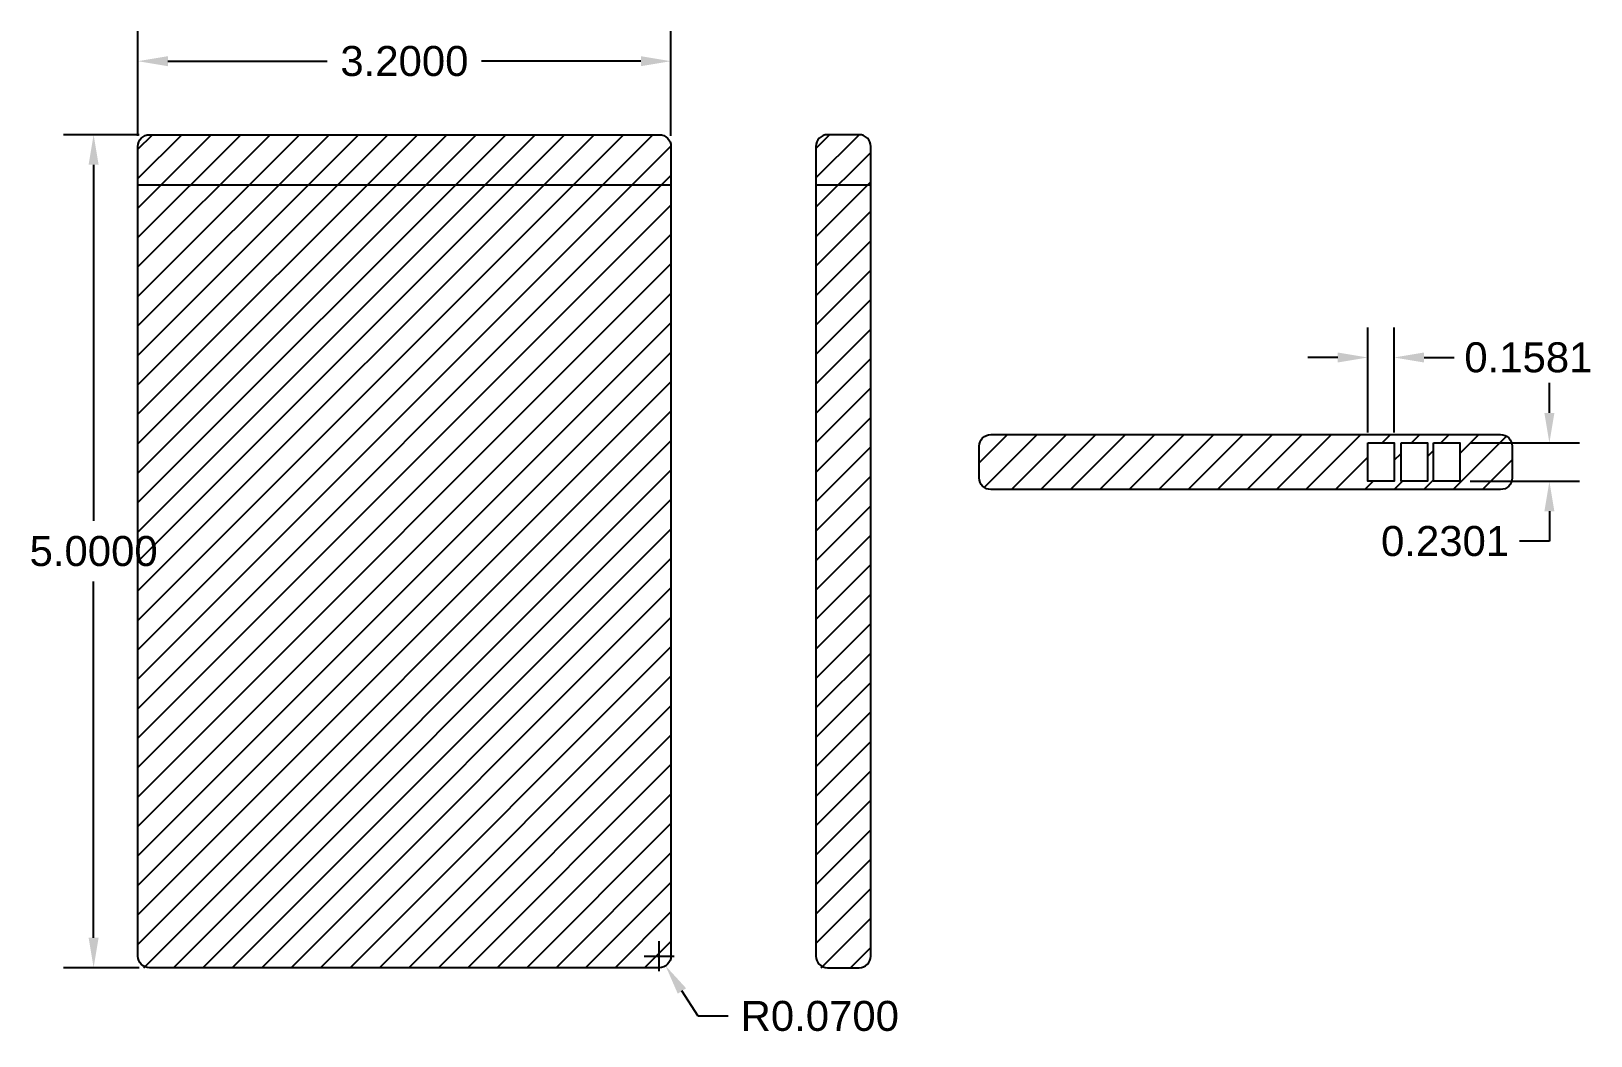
# Model space of a CAD drawing. Header units: centimetres. Extents: x 1.25 to 10.62, y 1.01 to 7.04.
import ezdxf

# ---------------------------------------------------------------- set-up
doc = ezdxf.new("R2010")
doc.units = ezdxf.units.CM
doc.header["$MEASUREMENT"] = 0
for name, color, linetype in [('conur_baterie', 253, 'Continuous'), ('dim', 80, 'Continuous'), ('hatch_down', 251, 'Continuous'), ('hatch_up', 134, 'Continuous'), ('pini', 52, 'Continuous')]:
    doc.layers.add(name, color=color, linetype=linetype)
doc.styles.get("Standard").update_dxf_attribs({"font": 'arial.ttf'})
doc.dimstyles.get("Standard").update_dxf_attribs({"dimtxt": 0.18, "dimasz": 0.18, "dimexe": 0.18, "dimexo": 0.0625, "dimgap": 0.09, "dimtad": 0, "dimtih": 1, "dimtoh": 1, "dimdec": 4, "dimzin": 0, "dimdsep": 46, "dimtxsty": 'Standard', "dimcen": 0.09, "dimadec": 0, "dimazin": 0, "dimtfac": 1, "dimtdec": 4, "dimtofl": 0, "dimtmove": 0, "dimatfit": 3, "dimfxl": 1, "dimtolj": 1, "dimtzin": 0, "dimarcsym": 0})

# ---------------------------------------------------------------- blocks, each defined once
blk = doc.blocks.new('*D1')
at = {"layer": 'Defpoints', "color": 0, "transparency": 16777216}
for p in [(5.094, 6.8571), (1.894, 6.3457), (5.094, 6.3457)]:
    blk.add_point(p, dxfattribs=at)
at = {"layer": 'dim', "color": 0, "lineweight": -2, "transparency": 16777216}
for p, q in [((1.894, 6.4082), (1.894, 7.0371)), ((5.094, 6.4082), (5.094, 7.0371)), ((2.074, 6.8571), (3.0307, 6.8571)), ((4.914, 6.8571), (3.9572, 6.8571))]:
    blk.add_line(p, q, dxfattribs=at)
at = {"layer": 'dim', "color": 0, "transparency": 16777216}
for points in [[(2.074, 6.8871), (2.074, 6.8271), (1.894, 6.8571)], [(4.914, 6.8871), (4.914, 6.8271), (5.094, 6.8571)]]:
    blk.add_solid(points, dxfattribs=at)
at = {"layer": 'dim', "color": 0, "transparency": 16777216, "insert": (3.494, 6.8571), "char_height": 0.18, "attachment_point": 5}
blk.add_mtext('\\A1;3.2000', dxfattribs=at)
blk = doc.blocks.new('*D2')
at = {"layer": 'Defpoints', "color": 0, "transparency": 16777216}
for p in [(1.964, 6.4157), (1.6281, 1.4157), (1.964, 1.4157)]:
    blk.add_point(p, dxfattribs=at)
at = {"layer": 'dim', "color": 0, "lineweight": -2, "transparency": 16777216}
for p, q in [((1.9015, 6.4157), (1.4481, 6.4157)), ((1.6281, 6.2357), (1.6281, 4.0976)), ((1.6281, 1.5957), (1.6281, 3.7338)), ((1.9015, 1.4157), (1.4481, 1.4157))]:
    blk.add_line(p, q, dxfattribs=at)
at = {"layer": 'dim', "color": 0, "transparency": 16777216}
for points in [[(1.5981, 6.2357), (1.6581, 6.2357), (1.6281, 6.4157)], [(1.5981, 1.5957), (1.6581, 1.5957), (1.6281, 1.4157)]]:
    blk.add_solid(points, dxfattribs=at)
at = {"layer": 'dim', "color": 0, "transparency": 16777216, "insert": (1.6281, 3.9157), "char_height": 0.18, "attachment_point": 5}
blk.add_mtext('\\A1;5.0000', dxfattribs=at)
blk = doc.blocks.new('*D3')
at = {"layer": 'Defpoints', "color": 0, "transparency": 16777216}
for p in [(5.024, 1.4857), (5.0621, 1.427)]:
    blk.add_point(p, dxfattribs=at)
at = {"layer": 'dim', "color": 0, "lineweight": -2, "transparency": 16777216}
for p, q in [((5.024, 1.3957), (5.024, 1.5757)), ((4.934, 1.4857), (5.114, 1.4857)), ((5.2583, 1.1252), (5.1602, 1.2761)), ((5.4383, 1.1252), (5.2583, 1.1252))]:
    blk.add_line(p, q, dxfattribs=at)
at = {"layer": 'dim', "color": 0, "transparency": 16777216}
blk.add_solid([(5.1854, 1.2924), (5.1351, 1.2597), (5.0621, 1.427)], dxfattribs=at)
at = {"layer": 'dim', "color": 0, "transparency": 16777216, "insert": (5.9878, 1.1252), "char_height": 0.18, "attachment_point": 5}
blk.add_mtext('\\A1;R0.0700', dxfattribs=at)
blk = doc.blocks.new('*D5')
at = {"layer": 'Defpoints', "color": 0, "transparency": 16777216}
for p in [(9.8296, 4.566), (9.8296, 4.3359), (10.3681, 4.3359)]:
    blk.add_point(p, dxfattribs=at)
at = {"layer": 'dim', "color": 0, "lineweight": -2, "transparency": 16777216}
for p, q in [((10.3681, 4.746), (10.3681, 4.926)), ((9.8921, 4.566), (10.5481, 4.566)), ((9.8921, 4.3359), (10.5481, 4.3359)), ((10.3681, 4.1559), (10.3681, 3.9759)), ((10.3681, 3.9759), (10.1881, 3.9759))]:
    blk.add_line(p, q, dxfattribs=at)
at = {"layer": 'dim', "color": 0, "transparency": 16777216}
for points in [[(10.3381, 4.746), (10.3981, 4.746), (10.3681, 4.566)], [(10.3381, 4.1559), (10.3981, 4.1559), (10.3681, 4.3359)]]:
    blk.add_solid(points, dxfattribs=at)
at = {"layer": 'dim', "color": 0, "transparency": 16777216, "insert": (9.7419, 3.9759), "char_height": 0.18, "attachment_point": 5}
blk.add_mtext('\\A1;0.2301', dxfattribs=at)
blk = doc.blocks.new('*D6')
at = {"layer": 'Defpoints', "color": 0, "transparency": 16777216}
for p in [(9.4357, 5.0785), (9.2776, 4.566), (9.4357, 4.566)]:
    blk.add_point(p, dxfattribs=at)
at = {"layer": 'dim', "color": 0, "lineweight": -2, "transparency": 16777216}
for p, q in [((9.2776, 4.6285), (9.2776, 5.2585)), ((9.4357, 4.6285), (9.4357, 5.2585)), ((9.0976, 5.0785), (8.9176, 5.0785)), ((9.6157, 5.0785), (9.7957, 5.0785))]:
    blk.add_line(p, q, dxfattribs=at)
at = {"layer": 'dim', "color": 0, "transparency": 16777216}
for points in [[(9.0976, 5.1085), (9.0976, 5.0485), (9.2776, 5.0785)], [(9.6157, 5.1085), (9.6157, 5.0485), (9.4357, 5.0785)]]:
    blk.add_solid(points, dxfattribs=at)
at = {"layer": 'dim', "color": 0, "transparency": 16777216, "insert": (10.242, 5.0785), "char_height": 0.18, "attachment_point": 5}
blk.add_mtext('\\A1;0.1581', dxfattribs=at)

msp = doc.modelspace()

# ---------------------------------------------------------------- hatches: boundary and pattern name
at = {"layer": 'hatch_down'}
h = msp.add_hatch(dxfattribs=at)
h.set_pattern_fill('ANSI31', color=256)
h.set_pattern_definition([(45, (-3.5598, -1.28632), (-0.0883883, 0.0883883), [])])
h.paths.add_polyline_path([(10.07486, 4.28586, 0.4142136), (10.14486, 4.35586), (10.14486, 4.54586, 0.4142136), (10.07486, 4.61586), (7.01486, 4.61586, 0.4142136), (6.94486, 4.54586), (6.94486, 4.35586, 0.4142136), (7.01486, 4.28586)])
h.paths.add_polyline_path([(9.27759, 4.56598), (9.4357, 4.56598), (9.4357, 4.33586), (9.27759, 4.33586)], flags=16)
h.paths.add_polyline_path([(9.47731, 4.56598), (9.63543, 4.56598), (9.63543, 4.33586), (9.47731, 4.33586)], flags=16)
h.paths.add_polyline_path([(9.67149, 4.56598), (9.82961, 4.56598), (9.82961, 4.33586), (9.67149, 4.33586)], flags=16)
at = {"layer": 'hatch_up'}
h = msp.add_hatch(dxfattribs=at)
h.set_pattern_fill('ANSI31', color=256)
h.set_pattern_definition([(45, (-12.7794, -9.75861), (-0.08838835, 0.08838835), [])])
h.paths.add_polyline_path([(5.09396, 6.11574), (1.89396, 6.11574), (1.89396, 1.4157), (5.09396, 1.4157)])
h.paths.add_polyline_path([(5.09396, 6.4157), (1.89396, 6.4157), (1.89396, 6.11574), (5.09396, 6.11574)])
h.paths.add_polyline_path([(6.2944, 6.11574), (5.9644, 6.11574), (5.9644, 1.4157), (6.2944, 1.4157)])
h.paths.add_polyline_path([(6.2944, 6.4157), (5.9644, 6.4157), (5.9644, 6.11574), (6.2944, 6.11574)])

# ---------------------------------------------------------------- linework, layer by layer
at = {"layer": 'conur_baterie'}
for points in [[(1.96396, 6.4157), (5.02396, 6.4157, -0.4142136), (5.09396, 6.3457), (5.09396, 1.4857, -0.4142136), (5.02396, 1.4157), (1.96396, 1.4157, -0.4142136), (1.89396, 1.4857), (1.89396, 6.3457, -0.4142136)], [(7.01486, 4.61586), (10.07486, 4.61586, -0.4142136), (10.14486, 4.54586), (10.14486, 4.35586, -0.4142136), (10.07486, 4.28586), (7.01486, 4.28586, -0.4142136), (6.94486, 4.35586), (6.94486, 4.54586, -0.4142136)]]:
    msp.add_lwpolyline(points, format="xyb", close=True, dxfattribs=at)
msp.add_lwpolyline([(1.89892, 6.11574), (5.09396, 6.11574)], dxfattribs=at)
at = {"layer": 'hatch_down'}
msp.add_line((5.9644, 6.11574), (6.2944, 6.11574), dxfattribs=at)
msp.add_lwpolyline([(6.0344, 1.4157), (6.2244, 1.4157, 0.4142136), (6.2944, 1.4857), (6.2944, 6.3457, 0.4142136), (6.2244, 6.4157), (6.0344, 6.4157, 0.4142136), (5.9644, 6.3457), (5.9644, 1.4857, 0.4142136)], format="xyb", close=True, dxfattribs=at)
at = {"layer": 'pini'}
for points in [[(9.27759, 4.56598), (9.4357, 4.56598), (9.4357, 4.33586), (9.27759, 4.33586)], [(9.47731, 4.56598), (9.63543, 4.56598), (9.63543, 4.33586), (9.47731, 4.33586)], [(9.67149, 4.56598), (9.82961, 4.56598), (9.82961, 4.33586), (9.67149, 4.33586)]]:
    msp.add_lwpolyline(points, close=True, dxfattribs=at)

# ---------------------------------------------------------------- dimensions: what is measured, and where the dimension line sits
at = {"layer": 'dim'}
for base, p1, p2, picture, middle in [((5.09396, 6.85714), (1.89396, 6.3457), (5.09396, 6.3457), '*D1', (3.49396, 6.85714)), ((9.4357, 5.07853), (9.27759, 4.56598), (9.4357, 4.56598), '*D6', (10.24196, 5.07853))]:
    dim = msp.add_linear_dim(base=base, p1=p1, p2=p2, dimstyle='Standard', dxfattribs=at)
    dim.commit()
    dim.dimension.update_dxf_attribs({"geometry": picture, "text_midpoint": middle})
for base, p1, p2, picture, middle in [((1.62812, 1.4157), (1.96396, 6.4157), (1.96396, 1.4157), '*D2', (1.62812, 3.9157)), ((10.36814, 4.33586), (9.82961, 4.56598), (9.82961, 4.33586), '*D5', (9.74189, 3.97586))]:
    dim = msp.add_linear_dim(base=base, p1=p1, p2=p2, angle=90, dimstyle='Standard', dxfattribs=at)
    dim.commit()
    dim.dimension.update_dxf_attribs({"geometry": picture, "text_midpoint": middle})
dim = msp.add_radius_dim(center=(5.02396, 1.4857), mpoint=(5.06211, 1.42701), dimstyle='Standard', dxfattribs=at)
dim.commit()
dim.dimension.update_dxf_attribs({"geometry": '*D3', "text_midpoint": (5.98778, 1.12518)})

doc.saveas('drawing.dxf')
